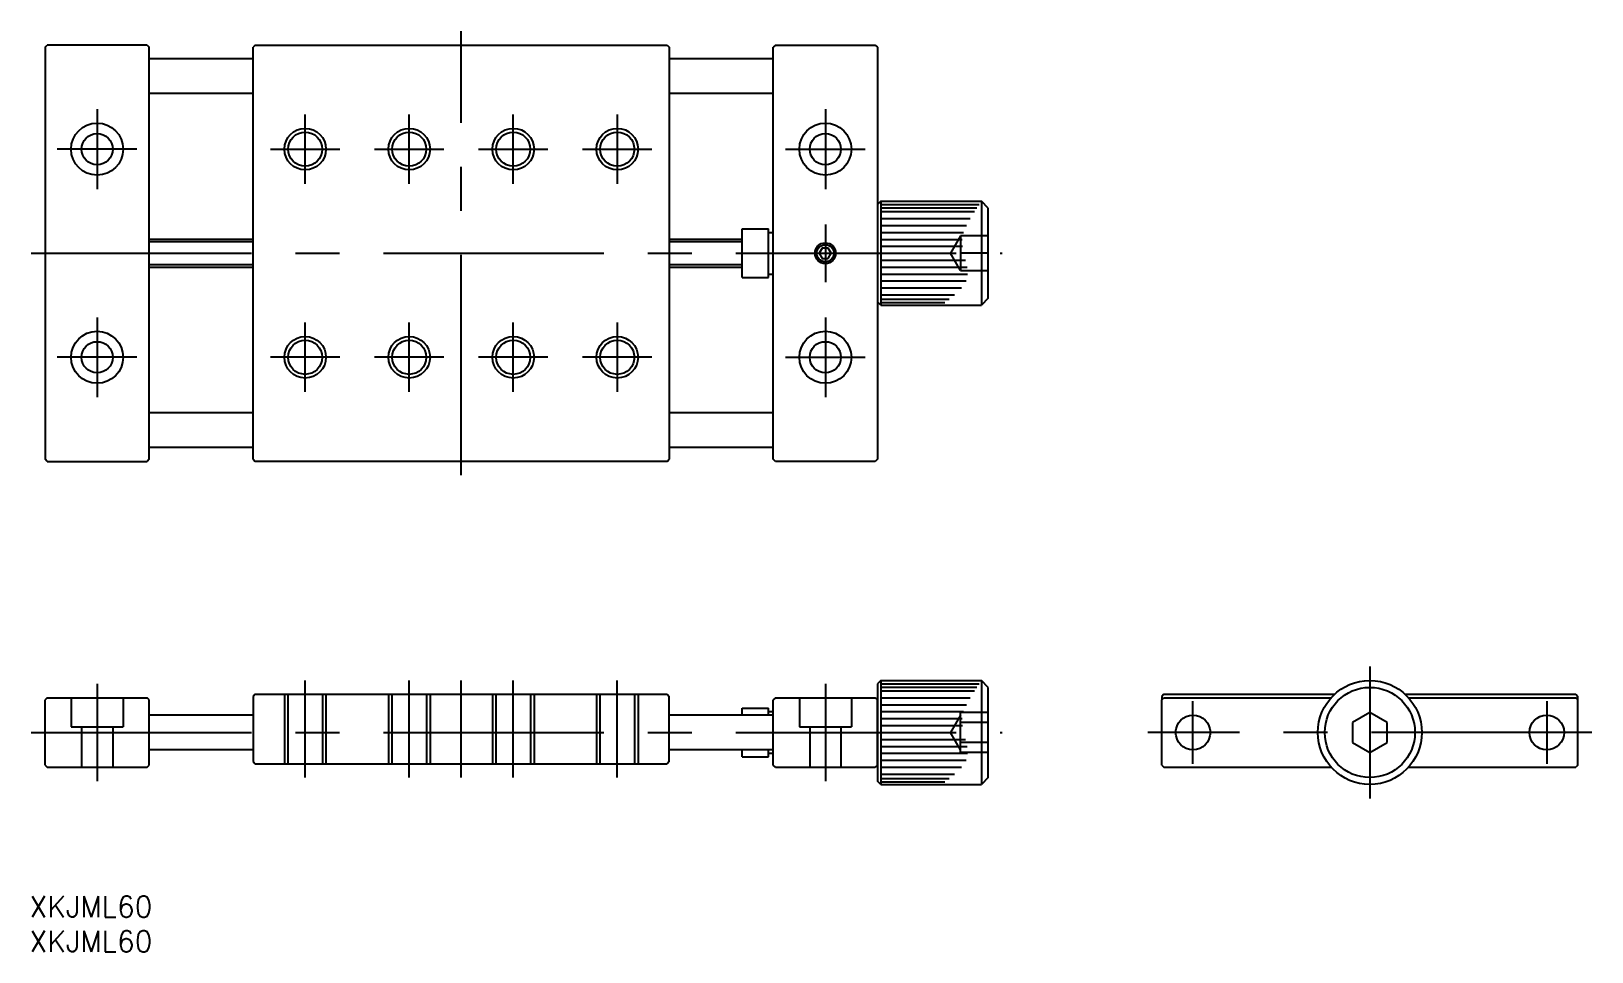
# Model space of a CAD drawing. Extents: x -193 to 32, y -32 to 101.
import ezdxf

# ---------------------------------------------------------------- set-up
doc = ezdxf.new("R2010")
doc.units = 0
doc.linetypes.add('CENTER', pattern=[50.8, 31.75, -6.35, 6.35, -6.35])
doc.linetypes.add('DASHED', pattern=[19.05, 12.7, -6.35])
doc.layers.get('0').update_dxf_attribs({"linetype": 'CONTINUOUS'})
doc.layers.add('CENTER', color=1, linetype='CONTINUOUS')
doc.styles.get("Standard").update_dxf_attribs({"font": 'txt.shx', "height": 3, "bigfont": 'bigfont.shx'})

# ---------------------------------------------------------------- blocks, each defined once
blk = doc.blocks.new('*U2')
at = {"color": 7, "linetype": 'CONTINUOUS'}
blk.add_text('XKJML60', height=3, dxfattribs=at).set_placement((-193.26, -31.61))
blk = doc.blocks.new('*U3')
at = {"color": 7, "linetype": 'CONTINUOUS'}
blk.add_text('XKJML60', height=3, dxfattribs=at).set_placement((-193.26, -26.61))

msp = doc.modelspace()

# ---------------------------------------------------------------- linework, layer by layer
at = {"color": 7, "linetype": 'CONTINUOUS'}
for p, q in [((-191.01, 98.78), (-190.71, 99.08)), ((-176.31, 99.08), (-190.71, 99.08)), ((-176.31, 99.08), (-176.01, 98.78)), ((-160.71, 99.08), (-161.01, 98.78)), ((-160.71, 99.08), (-101.31, 99.08)), ((-101.31, 99.08), (-101.01, 98.78)), ((-85.71, 99.08), (-86.01, 98.78)), ((-85.71, 99.08), (-71.31, 99.08)), ((-71.31, 99.08), (-71.01, 98.78)), ((-191.01, 98.78), (-191.01, 39.38)), ((-176.01, 39.38), (-176.01, 98.78)), ((-161.01, 97.08), (-176.01, 97.08)), ((-161.01, 39.38), (-161.01, 98.78)), ((-101.01, 98.78), (-101.01, 39.38)), ((-86.01, 97.08), (-101.01, 97.08)), ((-86.01, 39.38), (-86.01, 98.78)), ((-71.01, 98.78), (-71.01, 39.38)), ((-161.01, 92.08), (-176.01, 92.08)), ((-86.01, 92.08), (-101.01, 92.08)), ((-70.51, 76.58), (-71.01, 76.08)), ((-70.51, 76.58), (-70.51, 61.58)), ((-70.51, 76.58), (-56.01, 76.58)), ((-56.01, 76.58), (-56.01, 61.58)), ((-55.01, 75.58), (-56.01, 76.58)), ((-71.01, 76.08), (-71.01, 62.08)), ((-70.51, 76.08), (-56.35, 76.08)), ((-70.51, 75.61), (-56.66, 75.61)), ((-70.51, 75.08), (-57.01, 75.08)), ((-55.01, 62.58), (-55.01, 75.58)), ((-90.51, 72.58), (-86.71, 72.58)), ((-90.51, 65.58), (-90.51, 72.58)), ((-86.71, 65.58), (-86.71, 72.58)), ((-86.71, 72.08), (-86.01, 72.08)), ((-70.51, 74.08), (-57.62, 74.08)), ((-70.51, 73.08), (-58.15, 73.08)), ((-70.51, 72.08), (-58.57, 72.08)), ((-161.01, 71.08), (-176.01, 71.08)), ((-90.51, 71.08), (-101.01, 71.08)), ((-78.95, 69.83), (-79.38, 69.08)), ((-78.08, 69.83), (-78.95, 69.83)), ((-77.65, 69.08), (-78.08, 69.83)), ((-70.51, 71.08), (-58.76, 71.08)), ((-70.51, 70.08), (-58.72, 70.08)), ((-79.38, 69.08), (-78.95, 68.33)), ((-78.95, 68.33), (-78.08, 68.33)), ((-78.08, 68.33), (-77.65, 69.08)), ((-70.51, 68.08), (-58.3, 68.08)), ((-176.01, 67.08), (-161.01, 67.08)), ((-101.01, 67.08), (-90.51, 67.08)), ((-90.51, 65.58), (-86.71, 65.58)), ((-86.71, 66.08), (-86.01, 66.08)), ((-70.51, 67.08), (-58.07, 67.08)), ((-70.51, 66.08), (-57.99, 66.08)), ((-70.51, 65.08), (-58.19, 65.08)), ((-70.51, 64.08), (-58.87, 64.08)), ((-70.51, 63.08), (-59.89, 63.08)), ((-70.51, 61.58), (-71.01, 62.08)), ((-70.51, 62.44), (-60.67, 62.44)), ((-70.51, 61.97), (-61.29, 61.97)), ((-70.51, 61.58), (-56.01, 61.58)), ((-55.01, 62.58), (-56.01, 61.58)), ((-161.01, 46.08), (-176.01, 46.08)), ((-86.01, 46.08), (-101.01, 46.08)), ((-161.01, 41.08), (-176.01, 41.08)), ((-86.01, 41.08), (-101.01, 41.08)), ((-190.71, 39.08), (-191.01, 39.38)), ((-190.71, 39.08), (-176.31, 39.08)), ((-176.01, 39.38), (-176.31, 39.08)), ((-161.01, 39.38), (-160.71, 39.08)), ((-101.31, 39.08), (-160.71, 39.08)), ((-101.31, 39.08), (-101.01, 39.38)), ((-85.71, 39.08), (-86.01, 39.38)), ((-71.31, 39.08), (-85.71, 39.08)), ((-71.01, 39.38), (-71.31, 39.08)), ((-70.51, 7.5), (-71.01, 7)), ((-71.01, 7), (-71.01, -7)), ((-70.51, 7.5), (-70.51, -7.5)), ((-70.51, 7.5), (-56.01, 7.5)), ((-70.51, 7), (-56.35, 7)), ((-56.01, 7.5), (-56.01, -7.5)), ((-55.01, 6.5), (-56.01, 7.5)), ((-190.71, 5), (-191.01, 4.7)), ((-191.01, -4.7), (-191.01, 4.7)), ((-190.71, 5), (-176.31, 5)), ((-176.01, 4.7), (-176.31, 5)), ((-176.01, -4.7), (-176.01, 4.7)), ((-160.71, 5.5), (-161.01, 5.2)), ((-161.01, 5.2), (-161.01, -4.2)), ((-160.71, 5.5), (-101.31, 5.5)), ((-101.31, 5.5), (-101.01, 5.2)), ((-101.01, -4.2), (-101.01, 5.2)), ((-85.71, 5), (-86.01, 4.7)), ((-86.01, -4.7), (-86.01, 4.7)), ((-85.71, 5), (-71.31, 5)), ((-71.31, 5), (-71.01, 4.7)), ((-71.01, -4.7), (-71.01, 4.7)), ((-70.51, 6.54), (-56.66, 6.54)), ((-70.51, 6), (-57.01, 6)), ((-70.51, 5), (-57.62, 5)), ((-55.01, -6.5), (-55.01, 6.5)), ((-29.7, 5.5), (-30, 5.2)), ((-30, 5.2), (-30, 4.7)), ((-30, 4.7), (-29.7, 5)), ((-30, -4.7), (-30, 4.7)), ((-29.7, 5.5), (-5.1, 5.5)), ((-29.7, 5), (-5.59, 5)), ((5.1, 5.5), (29.7, 5.5)), ((5.59, 5), (29.7, 5)), ((29.7, 5.5), (30, 5.2)), ((30, 4.7), (29.7, 5)), ((30, 4.7), (30, 5.2)), ((30, -4.7), (30, 4.7)), ((-161.01, 2.5), (-176.01, 2.5)), ((-86.01, 2.5), (-101.01, 2.5)), ((-90.51, 3.5), (-86.71, 3.5)), ((-90.51, 2.5), (-90.51, 3.5)), ((-86.71, 2.5), (-86.71, 3.5)), ((-86.71, 3), (-86.01, 3)), ((-70.51, 4), (-58.15, 4)), ((-70.51, 3), (-58.57, 3)), ((0, 2.89), (-2.5, 1.44)), ((2.5, 1.44), (0, 2.89)), ((-70.51, 2), (-58.76, 2)), ((-70.51, 1), (-58.72, 1)), ((-2.5, 1.44), (-2.5, -1.44)), ((2.5, -1.44), (2.5, 1.44)), ((-70.51, -1), (-58.3, -1)), ((-70.51, -2), (-58.07, -2)), ((-2.5, -1.44), (0, -2.89)), ((0, -2.89), (2.5, -1.44)), ((-161.01, -2.5), (-176.01, -2.5)), ((-161.01, -4.2), (-160.71, -4.5)), ((-160.71, -4.5), (-101.31, -4.5)), ((-101.01, -4.2), (-101.31, -4.5)), ((-86.01, -2.5), (-101.01, -2.5)), ((-90.51, -3.5), (-90.51, -2.5)), ((-90.51, -3.5), (-86.71, -3.5)), ((-86.71, -3.5), (-86.71, -2.5)), ((-86.71, -3), (-86.01, -3)), ((-70.51, -3), (-57.99, -3)), ((-70.51, -4), (-58.19, -4)), ((-191.01, -4.7), (-190.71, -5)), ((-190.71, -5), (-176.31, -5)), ((-176.31, -5), (-176.01, -4.7)), ((-85.71, -5), (-86.01, -4.7)), ((-85.71, -5), (-71.31, -5)), ((-71.01, -4.7), (-71.31, -5)), ((-70.51, -5), (-58.87, -5)), ((-70.51, -6), (-59.89, -6)), ((-70.51, -6.64), (-60.67, -6.64)), ((-55.01, -6.5), (-56.01, -7.5)), ((-30, -4.7), (-29.7, -5)), ((-29.7, -5), (-5.59, -5)), ((5.59, -5), (29.7, -5)), ((30, -4.7), (29.7, -5)), ((-70.51, -7.5), (-71.01, -7)), ((-70.51, -7.11), (-61.29, -7.11)), ((-70.51, -7.5), (-56.01, -7.5))]:
    msp.add_line(p, q, dxfattribs=at)
at = {"color": 3, "linetype": 'CONTINUOUS'}
for p, q in [((-161.01, 70.7), (-176.01, 70.7)), ((-90.51, 70.7), (-101.01, 70.7)), ((-176.01, 67.46), (-161.01, 67.46)), ((-101.01, 67.46), (-90.51, 67.46))]:
    msp.add_line(p, q, dxfattribs=at)
at = {"color": 3, "linetype": 'DASHED'}
for p, q in [((-59.01, 71.58), (-60.46, 69.08)), ((-59.01, 71.58), (-59.01, 66.58)), ((-55.01, 71.58), (-59.01, 71.58)), ((-59.01, 66.58), (-60.46, 69.08)), ((-55.01, 69.08), (-59.01, 69.08)), ((-59.01, 66.58), (-55.01, 66.58)), ((-187.26, 5), (-187.26, 0.8)), ((-179.76, 5), (-179.76, 0.8)), ((-156.51, 5.5), (-156.51, -4.5)), ((-156.01, 5.5), (-156.01, -4.5)), ((-151.01, 5.5), (-151.01, -4.5)), ((-150.51, 5.5), (-150.51, -4.5)), ((-141.51, 5.5), (-141.51, -4.5)), ((-141.01, 5.5), (-141.01, -4.5)), ((-136.01, 5.5), (-136.01, -4.5)), ((-135.51, 5.5), (-135.51, -4.5)), ((-126.51, 5.5), (-126.51, -4.5)), ((-126.01, 5.5), (-126.01, -4.5)), ((-121.01, 5.5), (-121.01, -4.5)), ((-120.51, 5.5), (-120.51, -4.5)), ((-111.51, 5.5), (-111.51, -4.5)), ((-111.01, 5.5), (-111.01, -4.5)), ((-106.01, 5.5), (-106.01, -4.5)), ((-105.51, 5.5), (-105.51, -4.5)), ((-82.26, 5), (-82.26, 0.8)), ((-74.76, 5), (-74.76, 0.8)), ((-59.01, 2.5), (-60.46, 0)), ((-55.01, 2.89), (-59.01, 2.89)), ((-59.01, -2.89), (-59.01, 2.89)), ((-187.26, 0.8), (-179.76, 0.8)), ((-185.76, 0.8), (-185.76, -5)), ((-181.26, 0.8), (-181.26, -5)), ((-82.26, 0.8), (-74.76, 0.8)), ((-80.76, 0.8), (-80.76, -5)), ((-76.26, 0.8), (-76.26, -5)), ((-55.01, 1.44), (-59.01, 1.44)), ((-59.01, -2.5), (-60.46, 0)), ((-55.01, -1.44), (-59.01, -1.44)), ((-55.01, -2.89), (-59.01, -2.89))]:
    msp.add_line(p, q, dxfattribs=at)
at = {"color": 7, "linetype": 'CONTINUOUS'}
for centre, radius in [((-183.51, 84.08), 3.75), ((-78.51, 84.08), 3.75), ((-183.51, 84.08), 2.25), ((-153.51, 84.08), 2.46), ((-138.51, 84.08), 2.46), ((-123.51, 84.08), 2.46), ((-108.51, 84.08), 2.46), ((-78.51, 84.08), 2.25), ((-78.51, 69.08), 1.23), ((-183.51, 54.08), 3.75), ((-183.51, 54.08), 2.25), ((-153.51, 54.08), 2.46), ((-138.51, 54.08), 2.46), ((-123.51, 54.08), 2.46), ((-108.51, 54.08), 2.46), ((-78.51, 54.08), 3.75), ((-78.51, 54.08), 2.25), ((0, 0), 7.5), ((0, 0), 6.5), ((-25.5, 0), 2.5), ((25.5, 0), 2.5)]:
    msp.add_circle(centre, radius, dxfattribs=at)
at = {"color": 3, "linetype": 'CONTINUOUS'}
for centre, radius in [((-153.51, 84.08), 3), ((-138.51, 84.08), 3), ((-123.51, 84.08), 3), ((-108.51, 84.08), 3), ((-78.51, 69.08), 1.5), ((-153.51, 54.08), 3), ((-138.51, 54.08), 3), ((-123.51, 54.08), 3), ((-108.51, 54.08), 3)]:
    msp.add_circle(centre, radius, dxfattribs=at)
at = {"layer": 'CENTER', "color": 1, "linetype": 'CENTER'}
for p, q in [((-131.01, 37.08), (-131.01, 101.08)), ((-183.51, 89.83), (-183.51, 78.33)), ((-153.51, 79.08), (-153.51, 89.08)), ((-138.51, 79.08), (-138.51, 89.08)), ((-123.51, 79.08), (-123.51, 89.08)), ((-108.51, 89.08), (-108.51, 79.08)), ((-78.51, 89.83), (-78.51, 78.33)), ((-177.76, 84.08), (-189.26, 84.08)), ((-158.51, 84.08), (-148.51, 84.08)), ((-143.51, 84.08), (-133.51, 84.08)), ((-128.51, 84.08), (-118.51, 84.08)), ((-113.51, 84.08), (-103.51, 84.08)), ((-84.26, 84.08), (-72.76, 84.08)), ((-78.51, 73.23), (-78.51, 64.93)), ((-78.51, 72.58), (-78.51, 65.58)), ((-193.01, 69.08), (-53.01, 69.08)), ((-82.66, 69.08), (-74.36, 69.08)), ((-183.51, 59.83), (-183.51, 48.33)), ((-153.51, 49.08), (-153.51, 59.08)), ((-138.51, 49.08), (-138.51, 59.08)), ((-123.51, 49.08), (-123.51, 59.08)), ((-108.51, 59.08), (-108.51, 49.08)), ((-78.51, 59.83), (-78.51, 48.33)), ((-177.76, 54.08), (-189.26, 54.08)), ((-148.51, 54.08), (-158.51, 54.08)), ((-133.51, 54.08), (-143.51, 54.08)), ((-118.51, 54.08), (-128.51, 54.08)), ((-103.51, 54.08), (-113.51, 54.08)), ((-84.26, 54.08), (-72.76, 54.08)), ((0, 9.5), (0, -9.5)), ((-183.51, 7), (-183.51, -7)), ((-153.51, -6.5), (-153.51, 7.5)), ((-138.51, -6.5), (-138.51, 7.5)), ((-131.01, -6.5), (-131.01, 7.5)), ((-123.51, -6.5), (-123.51, 7.5)), ((-108.51, -6.5), (-108.51, 7.5)), ((-78.51, 7), (-78.51, -7)), ((-25.5, -4.5), (-25.5, 4.5)), ((25.5, 4.5), (25.5, -4.5)), ((-193.01, 0), (-53.01, 0)), ((32, 0), (-32, 0))]:
    msp.add_line(p, q, dxfattribs=at)

# ---------------------------------------------------------------- block references
at = {"color": 7, "linetype": 'CONTINUOUS'}
for name in ['*U3', '*U2']:
    msp.add_blockref(name, (0, 0), dxfattribs=at)

doc.saveas('drawing.dxf')
